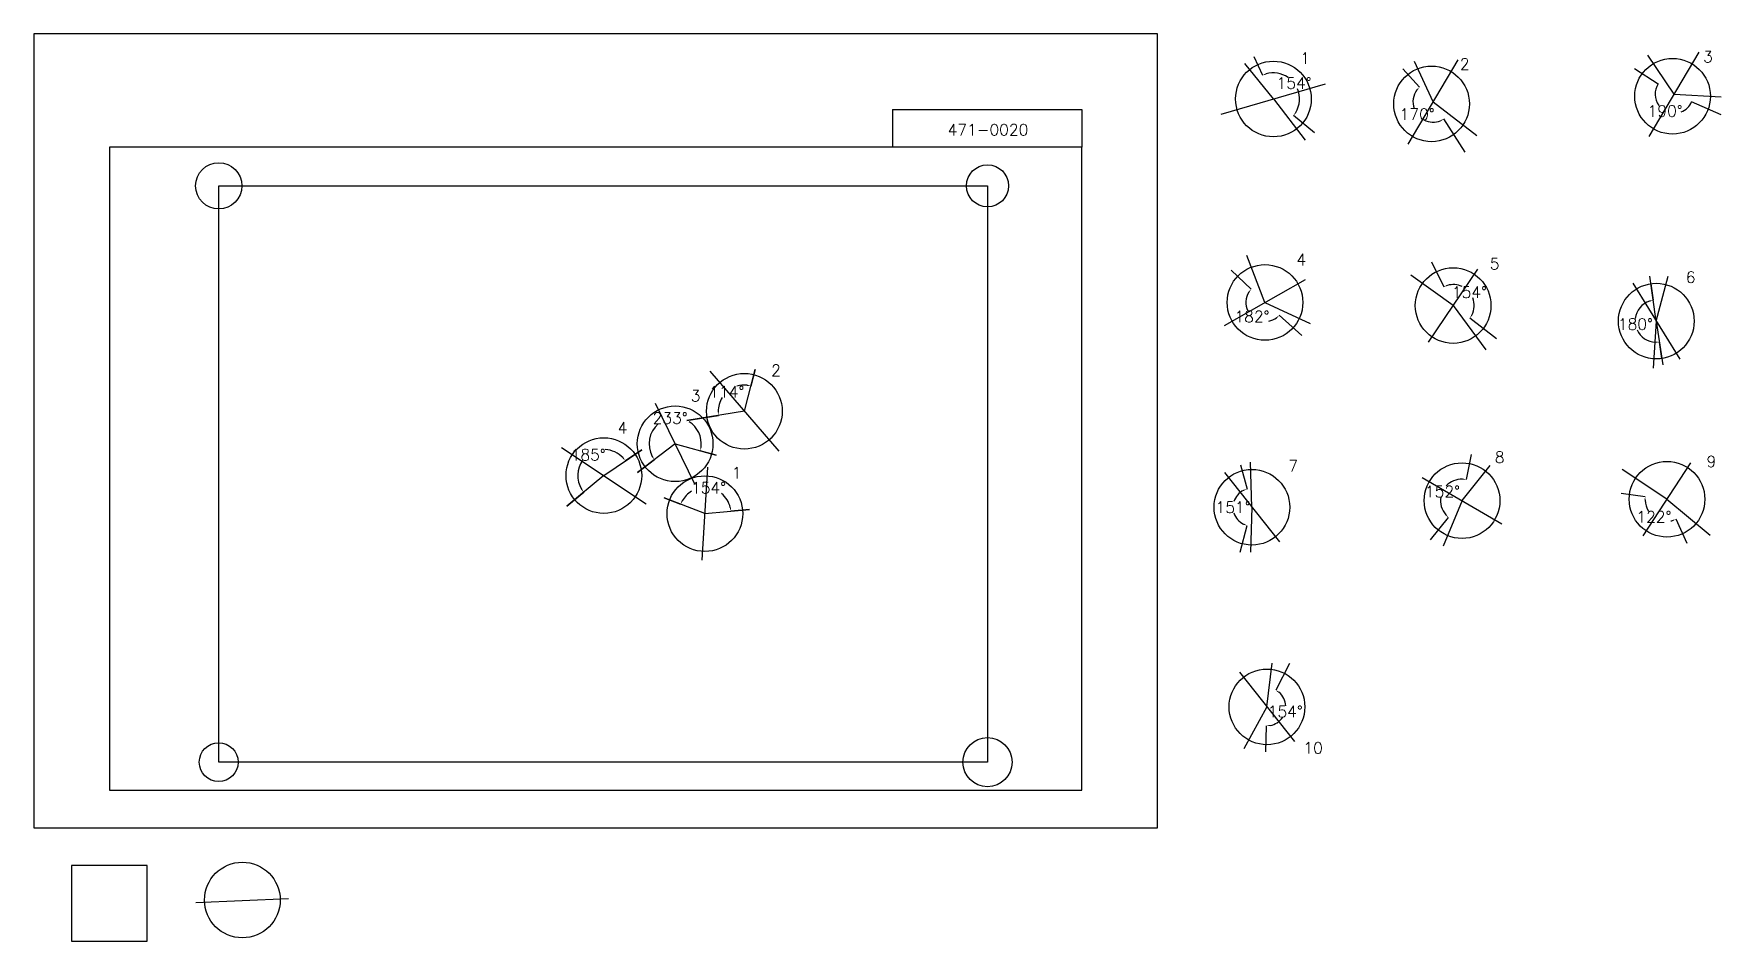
# Model space of a CAD drawing. Extents: x 0 to 2230150, y -150000 to 1050000.
import ezdxf

# ---------------------------------------------------------------- set-up
doc = ezdxf.new("R2010")
doc.units = 0
doc.header["$MEASUREMENT"] = 0
doc.layers.get('0').update_dxf_attribs({"linetype": 'CONTINUOUS'})
doc.layers.get('Defpoints').update_dxf_attribs({"linetype": 'CONTINUOUS'})
for name, color, linetype in [('_0-0_', 7, 'CONTINUOUS'), ('_0-1_V-nasSTD', 7, 'CONTINUOUS'), ('_0-2_番号', 7, 'CONTINUOUS'), ('ADD_LINE', 7, 'CONTINUOUS'), ('文字', 7, 'CONTINUOUS'), ('画像', 7, 'CONTINUOUS')]:
    doc.layers.add(name, color=color, linetype=linetype)
doc.layers.add('位置合わせ用', color=7, linetype='CONTINUOUS', plot=False)
doc.styles.get("Standard").update_dxf_attribs({"font": 'txt', "height": 15000, "bigfont": 'bigfont.shx'})
doc.dimstyles.get("Standard").update_dxf_attribs({"dimtxt": 0.18, "dimasz": 0.18, "dimexe": 0.18, "dimexo": 0.0625, "dimgap": 0.09, "dimtad": 0, "dimtih": 1, "dimtoh": 1, "dimdec": 4, "dimzin": 0, "dimdsep": 46, "dimtxsty": 'Standard', "dimcen": 0.09, "dimadec": 0, "dimazin": 0, "dimtfac": 1, "dimtdec": 4, "dimtofl": 0, "dimtmove": 0, "dimatfit": 3, "dimfxl": 1, "dimtolj": 1, "dimtzin": 0, "dimarcsym": 0})
picture_1 = doc.add_image_def('image1.jpg', size_in_pixel=(800, 600))

# ---------------------------------------------------------------- blocks, each defined once
blk = doc.blocks.new('-000-CCURVE_ORG002')
at = {"layer": '_0-0_', "color": 5, "linetype": 'Continuous'}
for p, q in [((30, -10), (10, -10)), ((10, -10), (10, -30)), ((30, -30), (30, -10)), ((10, -30), (30, -30))]:
    blk.add_line(p, q, dxfattribs=at)
blk = doc.blocks.new('-008-$$ATRU$$11$$背景色$$色$$0_0_0')
at = {"layer": '_0-2_番号'}
blk.add_blockref('-000-CCURVE_ORG002', (0, 0), dxfattribs=at)
blk = doc.blocks.new('*D27')
at = {"layer": 'ADD_LINE', "color": 0, "linetype": 'Continuous', "lineweight": -2}
for p, q in [((1612482, 1019756), (1623866, 995044)), ((1692790, 918934), (1664951, 941812))]:
    blk.add_line(p, q, dxfattribs=at)
for start, end in [(55.935441, 106.423298), (328.898292, 23.176446)]:
    blk.add_arc((1638300, 963714), 34496, start, end, dxfattribs=at)
at = {"layer": 'ADD_LINE', "color": 0}
for points in [[(1628254, 997582), (1628840, 996022), (1623866, 995045)], [(1667157, 946376), (1668518, 945414), (1664951, 941812)]]:
    blk.add_solid(points, dxfattribs=at)
at = {"layer": 'Defpoints', "color": 0}
for p in [(1612482, 1019756), (1638300, 963714), (1672046, 970868), (1692790, 918934)]:
    blk.add_point(p, dxfattribs=at)
at = {"layer": 'ADD_LINE', "color": 0, "linetype": 'Continuous', "insert": (1665608, 984790), "char_height": 15000, "attachment_point": 5}
blk.add_mtext('\\A1;154%%d', dxfattribs=at)
blk = doc.blocks.new('*D28')
at = {"color": 0, "linetype": 'Continuous', "lineweight": -2}
for p, q in [((1809179, 1003391), (1831324, 979396)), ((1891517, 893504), (1863720, 937271))]:
    blk.add_line(p, q, dxfattribs=at)
for start, end in [(143.458517, 199.177328), (242.968088, 291.666013)]:
    blk.add_arc((1849418, 959791), 26678, start, end, dxfattribs=at)
at = {"color": 0}
for points in [[(1828604, 975119), (1827364, 976233), (1831324, 979396)], [(1859646, 934256), (1858888, 935740), (1863721, 937271)]]:
    blk.add_solid(points, dxfattribs=at)
at = {"layer": 'Defpoints', "color": 0}
for p in [(1809179, 1003391), (1849418, 959791), (1823088, 955491), (1891518, 893504)]:
    blk.add_point(p, dxfattribs=at)
at = {"color": 0, "linetype": 'Continuous', "insert": (1828270, 943528), "char_height": 15000, "attachment_point": 5}
blk.add_mtext('\\A1;170%%d', dxfattribs=at)
blk = doc.blocks.new('*D31')
at = {"layer": 'ADD_LINE', "color": 0, "linetype": 'Continuous', "lineweight": -2}
for p, q in [((2115662, 1004203), (2146913, 983688)), ((2230150, 942907), (2190978, 959896))]:
    blk.add_line(p, q, dxfattribs=at)
for start, end in [(146.716384, 215.556167), (291.744567, 336.55299)]:
    blk.add_arc((2167922, 969896), 25131, start, end, dxfattribs=at)
at = {"layer": 'ADD_LINE', "color": 0}
for points in [[(2146913, 983688), (2146913, 983688), (2146913, 983688)], [(2190978, 959896), (2190978, 959896), (2190978, 959896)]]:
    blk.add_solid(points, dxfattribs=at)
at = {"layer": 'Defpoints', "color": 0}
for p in [(2115662, 1004204), (2167922, 969896), (2146156, 957332), (2230150, 942907)]:
    blk.add_point(p, dxfattribs=at)
at = {"layer": 'ADD_LINE', "color": 0, "linetype": 'Continuous', "insert": (2155982, 947782), "char_height": 15000, "attachment_point": 5}
blk.add_mtext('\\A1;190%%d', dxfattribs=at)
blk = doc.blocks.new('*D492')
at = {"color": 0, "linetype": 'Continuous', "lineweight": -2}
for p, q in [((1582560, 737261), (1608834, 712185)), ((1675657, 651191), (1646046, 677753))]:
    blk.add_line(p, q, dxfattribs=at)
for start, end in [(147.654398, 205.986177), (282.024317, 306.788949)]:
    blk.add_arc((1627174, 694681), 25352, start, end, dxfattribs=at)
at = {"color": 0}
for points in [[(1606412, 707733), (1605099, 708759), (1608834, 712185)], [(1642919, 673763), (1641794, 674993), (1646046, 677753)]]:
    blk.add_solid(points, dxfattribs=at)
at = {"layer": 'Defpoints', "color": 0}
for p in [(1582560, 737262), (1627174, 694681), (1602920, 687300), (1675658, 651190)]:
    blk.add_point(p, dxfattribs=at)
at = {"color": 0, "linetype": 'Continuous', "insert": (1609955, 676073), "char_height": 15000, "attachment_point": 5}
blk.add_mtext('\\A1;182%%d', dxfattribs=at)
blk = doc.blocks.new('*D493')
at = {"color": 0, "linetype": 'Continuous', "lineweight": -2}
for p, q in [((1847215, 748386), (1863522, 715452)), ((1933285, 646506), (1897834, 673710))]:
    blk.add_line(p, q, dxfattribs=at)
for start, end in [(64.877904, 105.999917), (332.840982, 21.383423)]:
    blk.add_arc((1875830, 690596), 27737, start, end, dxfattribs=at)
at = {"color": 0}
for points in [[(1867883, 718035), (1868485, 716481), (1863522, 715453)], [(1899804, 678380), (1901213, 677489), (1897835, 673710)]]:
    blk.add_solid(points, dxfattribs=at)
at = {"layer": 'Defpoints', "color": 0}
for p in [(1847214, 748386), (1887525, 715747), (1875830, 690596), (1933286, 646506)]:
    blk.add_point(p, dxfattribs=at)
at = {"color": 0, "linetype": 'Continuous', "insert": (1897257, 708209), "char_height": 15000, "attachment_point": 5}
blk.add_mtext('\\A1;154%%d', dxfattribs=at)
blk = doc.blocks.new('*D494')
at = {"color": 0, "linetype": 'Continuous', "lineweight": -2}
for p, q in [((2097719, 442479), (2129651, 438247)), ((2185031, 375777), (2170441, 407971))]:
    blk.add_line(p, q, dxfattribs=at)
for start, end in [(182.32444, 213.011449), (280.28229, 284.506363)]:
    blk.add_arc((2158450, 434431), 29051, start, end, dxfattribs=at)
at = {"color": 0}
for points in [[(2130255, 433215), (2128590, 433290), (2129651, 438247)], [(2166004, 405520), (2165449, 407092), (2170441, 407970)]]:
    blk.add_solid(points, dxfattribs=at)
at = {"layer": 'Defpoints', "color": 0}
for p in [(2097719, 442479), (2158450, 434431), (2134111, 418569), (2185032, 375776)]:
    blk.add_point(p, dxfattribs=at)
at = {"color": 0, "linetype": 'Continuous', "insert": (2141135, 411104), "char_height": 15000, "attachment_point": 5}
blk.add_mtext('\\A1;122%%d', dxfattribs=at)
blk = doc.blocks.new('*D495')
at = {"color": 0, "linetype": 'Continuous', "lineweight": -2}
for p, q in [((1899485, 493442), (1893065, 460614)), ((1845899, 380648), (1869761, 410403))]:
    blk.add_line(p, q, dxfattribs=at)
for start, end in [(88.997379, 136.834749), (170.916699, 221.208715)]:
    blk.add_arc((1887594, 432640), 28505, start, end, dxfattribs=at)
at = {"color": 0}
for points in [[(1888005, 460311), (1888181, 461969), (1893065, 460615)], [(1865573, 413259), (1866726, 414463), (1869761, 410403)]]:
    blk.add_solid(points, dxfattribs=at)
at = {"layer": 'Defpoints', "color": 0}
for p in [(1899486, 493442), (1869381, 454567), (1887594, 432640), (1845899, 380648)]:
    blk.add_point(p, dxfattribs=at)
at = {"color": 0, "linetype": 'Continuous', "insert": (1861739, 444640), "char_height": 15000, "attachment_point": 5}
blk.add_mtext('\\A1;152%%d', dxfattribs=at)
blk = doc.blocks.new('*D496')
at = {"color": 0, "linetype": 'Continuous', "lineweight": -2}
for p, q in [((1594921, 479957), (1603443, 448007)), ((1594453, 364310), (1603625, 399771))]:
    blk.add_line(p, q, dxfattribs=at)
for start, end in [(116.442259, 162.722612), (197.730428, 243.989803)]:
    blk.add_arc((1609870, 423913), 24936, start, end, dxfattribs=at)
at = {"color": 0}
for points in [[(1599060, 445461), (1598471, 447020), (1603443, 448007)], [(1598646, 400720), (1599223, 402284), (1603625, 399771)]]:
    blk.add_solid(points, dxfattribs=at)
at = {"layer": 'Defpoints', "color": 0}
for p in [(1594921, 479958), (1587247, 434403), (1609870, 423913), (1594453, 364310)]:
    blk.add_point(p, dxfattribs=at)
at = {"color": 0, "linetype": 'Continuous', "insert": (1584933, 423819), "char_height": 15000, "attachment_point": 5}
blk.add_mtext('\\A1;151%%d', dxfattribs=at)
blk = doc.blocks.new('*D497')
at = {"color": 0, "linetype": 'Continuous', "lineweight": -2}
for p, q in [((2137280, 719501), (2140368, 697666)), ((2151611, 620534), (2148379, 642348))]:
    blk.add_line(p, q, dxfattribs=at)
for start, end in [(108.314688, 172.816777), (204.310121, 268.164898)]:
    blk.add_arc((2144282, 669994), 27948, start, end, dxfattribs=at)
at = {"color": 0}
for points in [[(2135690, 695715), (2135310, 697337), (2140368, 697666)], [(2143435, 641228), (2143339, 642892), (2148379, 642348)]]:
    blk.add_solid(points, dxfattribs=at)
at = {"layer": 'Defpoints', "color": 0}
for p in [(2137280, 719501), (2144282, 669994), (2122350, 652671), (2151611, 620534)]:
    blk.add_point(p, dxfattribs=at)
at = {"color": 0, "linetype": 'Continuous', "insert": (2116623, 665988), "char_height": 15000, "attachment_point": 5}
blk.add_mtext('\\A1;180%%d', dxfattribs=at)
blk = doc.blocks.new('*D662')
at = {"color": 0, "linetype": 'Continuous', "lineweight": -2}
for p, q in [((1659684, 217062), (1641346, 182000)), ((1628066, 100544), (1629066, 134978))]:
    blk.add_line(p, q, dxfattribs=at)
for start, end in [(2.755917, 50.881259), (279.845571, 326.395586)]:
    blk.add_arc((1629789, 159904), 24936, start, end, dxfattribs=at)
at = {"color": 0}
for points in [[(1645980, 179947), (1645064, 178555), (1641346, 182001)], [(1633993, 136166), (1634112, 134504), (1629066, 134978)]]:
    blk.add_solid(points, dxfattribs=at)
at = {"layer": 'Defpoints', "color": 0}
for p in [(1659684, 217062), (1629789, 159904), (1648804, 143771), (1628066, 100544)]:
    blk.add_point(p, dxfattribs=at)
at = {"color": 0, "linetype": 'Continuous', "insert": (1653916, 153603), "char_height": 15000, "attachment_point": 5}
blk.add_mtext('\\A1;154%%d', dxfattribs=at)
blk = doc.blocks.new('*D665')
at = {"layer": 'ADD_LINE', "color": 0, "linetype": 'Continuous', "lineweight": -2}
for p, q in [((833199, 436194), (854812, 427841)), ((946087, 420736), (921344, 418505))]:
    blk.add_line(p, q, dxfattribs=at)
for start, end in [(120.882986, 150.556681), (13.466499, 50.612744)]:
    blk.add_arc((886988, 415405), 34496, start, end, dxfattribs=at)
at = {"layer": 'ADD_LINE', "color": 0}
for points in [[(856194, 432718), (857701, 432006), (854812, 427841)], [(919713, 423304), (921357, 423573), (921344, 418505)]]:
    blk.add_solid(points, dxfattribs=at)
at = {"layer": 'Defpoints', "color": 0}
for p in [(833199, 436194), (906081, 444135), (886988, 415405), (946087, 420736)]:
    blk.add_point(p, dxfattribs=at)
at = {"layer": 'ADD_LINE', "color": 0, "linetype": 'Continuous', "insert": (891782, 449566), "char_height": 15000, "attachment_point": 5}
blk.add_mtext('\\A1;154%%d', dxfattribs=at)
blk = doc.blocks.new('*D668')
at = {"layer": 'ADD_LINE', "color": 0, "linetype": 'Continuous', "lineweight": -2}
for p, q in [((953581, 606229), (947836, 584187)), ((863208, 538595), (905078, 545329))]:
    blk.add_line(p, q, dxfattribs=at)
for start, end in [(83.702506, 106.768696), (148.490877, 180.825157)]:
    blk.add_arc((939135, 550807), 34496, start, end, dxfattribs=at)
at = {"layer": 'ADD_LINE', "color": 0}
for points in [[(942768, 584275), (943070, 585914), (947836, 584187)], [(903813, 550238), (905473, 550383), (905077, 545329)]]:
    blk.add_solid(points, dxfattribs=at)
at = {"layer": 'Defpoints', "color": 0}
for p in [(953582, 606229), (925487, 582488), (863208, 538595), (939135, 550807)]:
    blk.add_point(p, dxfattribs=at)
at = {"layer": 'ADD_LINE', "color": 0, "linetype": 'Continuous', "insert": (915935, 576336), "char_height": 15000, "attachment_point": 5}
blk.add_mtext('\\A1;114%%d', dxfattribs=at)
blk = doc.blocks.new('*D671')
at = {"layer": 'ADD_LINE', "color": 0, "linetype": 'Continuous', "lineweight": -2}
for p, q in [((902056, 492873), (880913, 498676)), ((798068, 469921), (820239, 486863))]:
    blk.add_line(p, q, dxfattribs=at)
for start, end in [(352.961956, 57.749612), (130.168854, 209.073407)]:
    blk.add_arc((847648, 507808), 34496, start, end, dxfattribs=at)
at = {"layer": 'ADD_LINE', "color": 0}
for points in [[(816802, 490589), (818196, 491502), (820239, 486863)], [(881066, 503743), (882701, 503419), (880913, 498676)]]:
    blk.add_solid(points, dxfattribs=at)
at = {"layer": 'Defpoints', "color": 0}
for p in [(863721, 538330), (847648, 507808), (902056, 492872), (798068, 469920)]:
    blk.add_point(p, dxfattribs=at)
at = {"layer": 'ADD_LINE', "color": 0, "linetype": 'Continuous', "insert": (841056, 541668), "char_height": 15000, "attachment_point": 5}
blk.add_mtext('\\A1;233%%d', dxfattribs=at)
blk = doc.blocks.new('*D674')
at = {"layer": 'ADD_LINE', "color": 0, "linetype": 'Continuous', "lineweight": -2}
for p, q in [((803416, 499899), (781895, 485189)), ((704385, 425421), (726768, 443819))]:
    blk.add_line(p, q, dxfattribs=at)
for start, end in [(42.664806, 87.017214), (144.3797, 211.106975)]:
    blk.add_arc((753416, 465723), 34496, start, end, dxfattribs=at)
at = {"layer": 'ADD_LINE', "color": 0}
for points in [[(778130, 488583), (779434, 489620), (781895, 485189)], [(723201, 447421), (724561, 448383), (726768, 443819)]]:
    blk.add_solid(points, dxfattribs=at)
at = {"layer": 'Defpoints', "color": 0}
for p in [(749786, 500027), (803416, 499899), (753416, 465723), (704384, 425421)]:
    blk.add_point(p, dxfattribs=at)
at = {"layer": 'ADD_LINE', "color": 0, "linetype": 'Continuous', "insert": (732711, 493314), "char_height": 15000, "attachment_point": 5}
blk.add_mtext('\\A1;185%%d', dxfattribs=at)

msp = doc.modelspace()

# ---------------------------------------------------------------- linework, layer by layer
at = {"layer": '_0-1_V-nasSTD', "color": 7, "linetype": 'Continuous'}
for p, q in [((1485000, 1050000), (0, 1050000)), ((0, 1050000), (0, 0)), ((1485000, 1050000), (0, 1050000)), ((0, 1050000), (0, 0)), ((1485000, 0), (1485000, 1050000)), ((1485000, 0), (1485000, 1050000)), ((1135000, 950000), (1135000, 900000)), ((1135000, 950000), (1385000, 950000)), ((1385000, 950000), (1385000, 900000)), ((1385000, 900000), (100000, 900000)), ((100000, 900000), (100000, 50000)), ((1385000, 50000), (1385000, 900000)), ((100000, 50000), (1385000, 50000)), ((0, 0), (1485000, 0)), ((0, 0), (1485000, 0))]:
    msp.add_line(p, q, dxfattribs=at)
at = {"layer": 'ADD_LINE', "color": 5, "linetype": 'Continuous'}
for p, q in [((1638300.12759, 963713.94411), (1600657, 1010465.5)), ((1849417.68706, 959791.40858), (1824731.61592, 1013095)), ((2167921.53926, 969895.92252), (2133337.061, 1021586.01265)), ((1638300.12759, 963713.94411), (1680185.5, 909330)), ((1849417.68706, 959791.40858), (1907070.5, 915461)), ((2167921.53926, 969895.92252), (2230150.4375, 966693.63309)), ((1627173.85936, 694681.42053), (1603053, 756584)), ((1875829.60478, 690595.69901), (1819695, 730821)), ((2144282.17651, 669993.66595), (2135874.84661, 729434.5)), ((2144282.17651, 669993.66595), (2159881.11393, 729434.5)), ((1627173.85936, 694681.42053), (1686782, 666999.5)), ((1875829.60478, 690595.69901), (1919233, 631868.5)), ((2144282.17651, 669993.66595), (2139973.5, 607862)), ((2144282.17651, 669993.66595), (2152852.5, 612158.5)), ((939135.25, 550806.94411), (953581.5, 606229)), ((939135.25, 550806.94411), (863208.35526, 538594.81482)), ((753416.25, 465723.44411), (803416.25, 499898.60251)), ((847648.25, 507807.94411), (798067.5, 469920.5)), ((847648.25, 507807.94411), (902056, 492872.5)), ((1609869.59541, 423912.59025), (1607859.5021, 483624.43754)), ((1887594.19761, 432639.77192), (1924592.5, 479202.5)), ((2158449.59821, 434430.75199), (2099218, 473956.5)), ((753416.25, 465723.44411), (704384.5, 425421)), ((886987.75, 415405.44411), (833199, 436194.5)), ((1609869.59541, 423912.59025), (1608159.50179, 364310.06247)), ((1887594.19761, 432639.77192), (1862762, 372404)), ((2158449.59821, 434430.75199), (2215384.5, 387018.5)), ((886987.75, 415405.44411), (946087, 420736.5)), ((1629789, 159904), (1636845.5, 217647.28885)), ((1629789, 159904), (1599375.79815, 104642.5))]:
    msp.add_line(p, q, dxfattribs=at)
at = {"layer": 'ADD_LINE', "color": 1, "linetype": 'Continuous'}
for p, q in [((1816519.43706, 903878.65858), (1882315.93706, 1015704.15858)), ((2135023.28926, 913983.17252), (2200819.78926, 1025808.67252)), ((1569397.37759, 943664.44411), (1707202.87759, 983763.44411)), ((1843082.10478, 642335.94901), (1908577.10478, 738855.44901)), ((1573690.48436, 664418.92053), (1680657.23436, 724943.92053)), ((2113351.05151, 720119.29095), (2175213.30151, 619868.04095)), ((893464.75, 603737.94411), (984805.75, 497875.94411)), ((821417, 561675.69411), (873879.5, 453940.19411)), ((697440.75, 502962.44411), (809391.75, 428484.44411)), ((883328.25, 353925.94411), (890647.25, 476884.94411)), ((1573599.84541, 469670.84025), (1646139.34541, 378154.34025)), ((2126994.59821, 386171.00199), (2189904.59821, 482690.50199)), ((1835025.69761, 463233.02192), (1940162.69761, 402046.52192)), ((1593519.25, 205662.25), (1666058.75, 114145.75)), ((214262.32302, -98799.56876), (336470.78129, -93322.43898))]:
    msp.add_line(p, q, dxfattribs=at)
at = {"layer": 'ADD_LINE', "color": 5, "linetype": 'ByBlock'}
for centre in [(1638300.12759, 963713.94411), (1847299.84098, 957259.81804), (2165803.69318, 967364.33199), (1627173.85936, 694681.42053), (1875829.60478, 690595.69901), (2144282.17651, 669993.66595), (939135.25, 550806.94411), (847648.25, 507807.94411), (753416.25, 465723.44411), (1609869.59541, 423912.59025), (1887594.19761, 432639.77192), (2158449.59821, 434430.75199), (886987.75, 415405.44411), (1629789, 159904), (275704.61091, -95468.83904)]:
    msp.add_circle(centre, 50000, dxfattribs=at)
at = {"layer": '位置合わせ用', "color": 5, "linetype": 'Continuous'}
for centre, radius in [((244424.4, 848880.595), 30579.2687), ((1260424.4, 848880.595), 27848.33235), ((244424.4, 86880.595), 25672.78835), ((1260424.4, 86880.595), 32483.49996)]:
    msp.add_circle(centre, radius, dxfattribs=at)

# ---------------------------------------------------------------- block references
at = {"layer": '_0-0_', "xscale": 5000, "yscale": 5000, "zscale": 5000}
msp.add_blockref('-008-$$ATRU$$11$$背景色$$色$$0_0_0', (0, 0), dxfattribs=at)

# ---------------------------------------------------------------- texts
at = {"layer": '文字', "color": 5, "linetype": 'Continuous'}
for s, p in [('3', (2206162.5, 1012123.5)), ('1', (1673664.84659, 1010338.61449)), ('2', (1884735.5, 1002469.5)), ('4', (1668695.5, 743754)), ('5', (1924216.5, 738393)), ('6', (2183311.5, 720524.5)), ('2', (974499.969, 597431.61449)), ('3', (868271.5, 563720.5)), ('4', (771661, 521270.5)), ('8', (1930840.69761, 482615.93968)), ('9', (2210625.69761, 476897.98348)), ('1', (922352.469, 462030.11449)), ('7', (1657991.59541, 471180.02727)), ('10', (1677911, 98195.5))]:
    msp.add_text(s, height=15000, dxfattribs=at).set_placement(p)
at = {"layer": '文字', "linetype": 'Continuous'}
msp.add_text('471-0020', height=15000, dxfattribs=at).set_placement((1207698.06436, 915464.91089))

# ---------------------------------------------------------------- dimensions: what is measured, and where the dimension line sits
at = {"color": 5, "linetype": 'Continuous'}
for base, center, p1, p2, picture, middle in [((1823088.23526, 955490.96023), (1849417.68706, 959791.40858), (1809178.77504, 1003391.05715), (1891517.5, 893504), '*D28', (1828269.9978, 943527.67201)), ((1602919.66927, 687300.1765), (1627173.85936, 694681.42053), (1582560, 737261.5), (1675657.5, 651190.5), '*D492', (1609955.37168, 676073.03042)), ((1887525.02456, 715746.55986), (1875829.60478, 690595.69901), (1847214.5, 748386.5), (1933285.5, 646506), '*D493', (1897256.73514, 708208.95339)), ((2122350.14113, 652670.99813), (2144282.17651, 669993.66595), (2137279.85621, 719500.91301), (2151611.40936, 620533.75951), '*D497', (2116622.71578, 665988.26601)), ((1869381.14317, 454567.03326), (1887594.19761, 432639.77192), (1899485.5, 493442.5), (1845899, 380648), '*D495', (1861738.50652, 444639.91276)), ((1587247.09662, 434402.94997), (1609869.59541, 423912.59025), (1594921, 479957.5), (1594452.55209, 364310), '*D496', (1584933.35154, 423818.56891)), ((2134111.47282, 418568.6119), (2158449.59821, 434430.75199), (2097719, 442479), (2185031.5, 375776.5), '*D494', (2141135.0292, 411103.5675)), ((1648803.90553, 143771.4718), (1629789, 159904), (1659684.47103, 217061.94462), (1628066.5, 100544), '*D662', (1653916.18486, 153602.8851))]:
    dim = msp.add_angular_dim_3p(base=base, center=center, p1=p1, p2=p2, dimstyle='Standard', override={"dimasz": 5000, "dimtmove": 2}, dxfattribs=at)
    dim.commit()
    dim.dimension.update_dxf_attribs({"geometry": picture, "text_midpoint": middle})
at = {"layer": 'ADD_LINE', "color": 5, "linetype": 'Continuous'}
for base, center, p1, p2, override, picture, middle in [((1672045.78438, 970867.8893), (1638300.12759, 963713.94411), (1612481.5, 1019756.5), (1692790, 918933.5), {"dimasz": 5000, "dimtmove": 2}, '*D27', (1665608.30751, 984790.2719)), ((2146156.07889, 957332.10205), (2167921.53926, 969895.92252), (2115661.5, 1004203.5), (2230150.5, 942906.93528), {"dimtmove": 2}, '*D31', (2155981.84538, 947781.93238)), ((925487.32513, 582487.89155), (939135.25, 550806.94411), (863208.35526, 538594.81482), (953581.5, 606229), {"dimasz": 5000, "dimtmove": 2}, '*D668', (915935.37203, 576335.6328)), ((863721.41497, 538330.09429), (847648.25, 507807.94411), (798067.5, 469920.5), (902056, 492872.5), {"dimasz": 5000, "dimtmove": 2}, '*D671', (841055.72464, 541667.75648)), ((749785.62506, 500027.47954), (753416.25, 465723.44411), (704384.5, 425421), (803416.25, 499898.60251), {"dimasz": 5000, "dimtmove": 2}, '*D674', (732711.17158, 493314.1674)), ((906081.08198, 444135.09705), (886987.75, 415405.44411), (833199, 436194.5), (946087, 420736.5), {"dimasz": 5000, "dimtmove": 2}, '*D665', (891781.70312, 449566.33253))]:
    dim = msp.add_angular_dim_3p(base=base, center=center, p1=p1, p2=p2, dimstyle='Standard', override=override, dxfattribs=at)
    dim.commit()
    dim.dimension.update_dxf_attribs({"geometry": picture, "text_midpoint": middle})

# ---------------------------------------------------------------- pictures from other files: only their frames are drawn
at = {"layer": '画像', "color": 5, "linetype": 'Continuous'}
image = msp.add_image(picture_1, insert=(244424.4, 86880.595), size_in_units=(1016000, 762000), dxfattribs=at)
image.dxf.flags = 7

doc.saveas('drawing.dxf')
